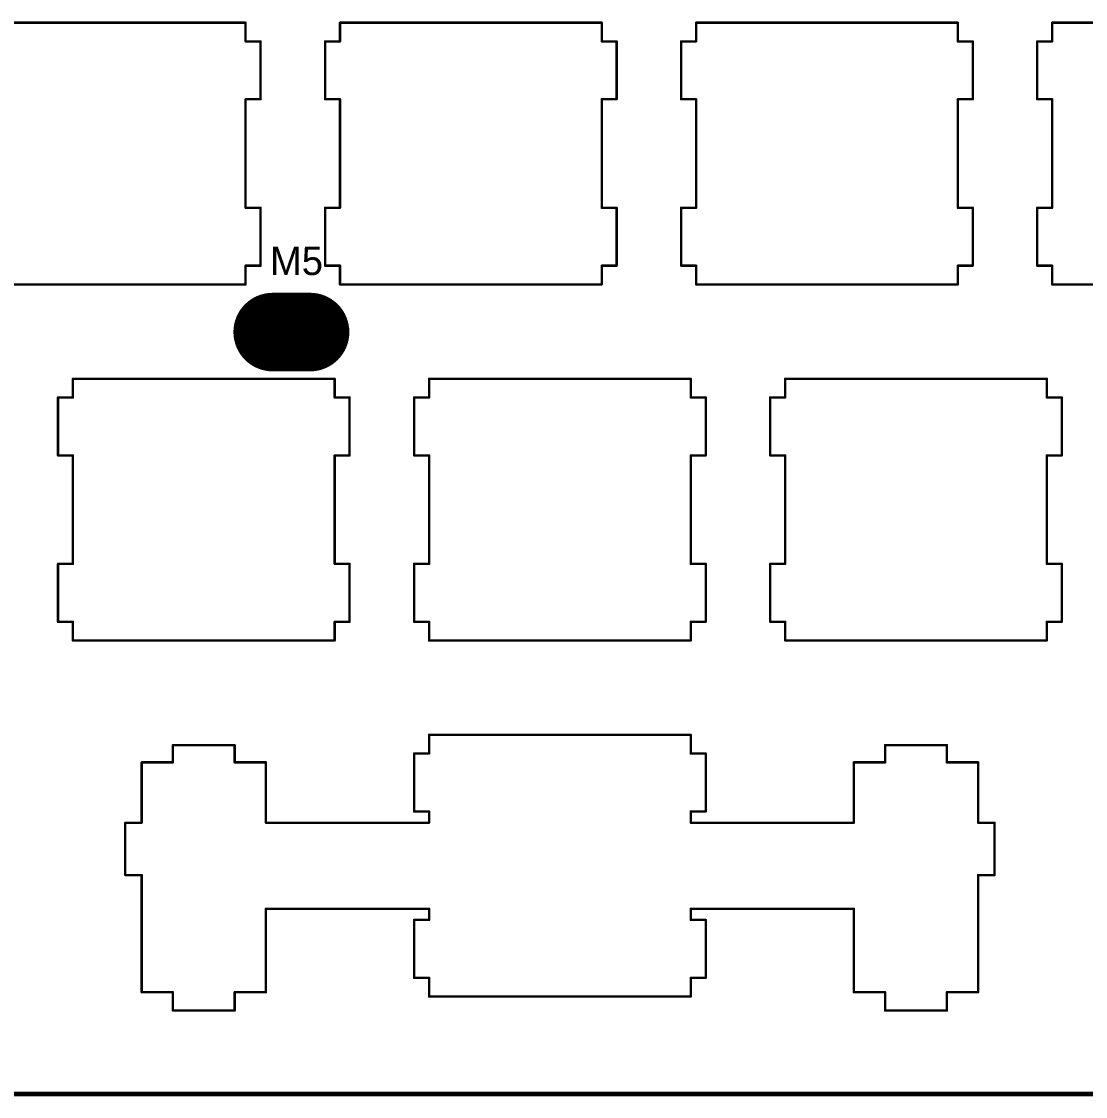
# Model space of a CAD drawing. Extents: x 43 to 335, y 43 to 163.
# Drawn here: x 179.4 to 236.3, y 43.2 to 100.7 of the extents above; entities that cross this region are included whole.
import ezdxf

# ---------------------------------------------------------------- set-up
doc = ezdxf.new("R2010")
doc.units = 0
doc.layers.get('0').update_dxf_attribs({"linetype": 'CONTINUOUS'})
for name, color, linetype in [('BOTTOMLAYER', 5, 'CONTINUOUS'), ('BOTTOMSOLDER', 6, 'CONTINUOUS'), ('MECHANICAL2', 216, 'CONTINUOUS'), ('MULTILAYER', 9, 'CONTINUOUS'), ('PADHOLELAYER', 156, 'CONTINUOUS'), ('TOPLAYER', 1, 'CONTINUOUS'), ('TOPOVERLAY', 2, 'CONTINUOUS'), ('TOPSOLDER', 216, 'CONTINUOUS')]:
    doc.layers.add(name, color=color, linetype=linetype)

# ---------------------------------------------------------------- blocks, each defined once
blk = doc.blocks.new('M2______4')
at = {"layer": 'BOTTOMLAYER', "const_width": 4}
blk.add_lwpolyline([(1, 0), (-1, 0)], dxfattribs=at)
at = {"layer": 'BOTTOMLAYER', "const_width": 2}
for points in [[(-2, 0, 1), (0, 0, 1)], [(0, 0, 1), (2, 0, 1)]]:
    blk.add_lwpolyline(points, format="xyb", close=True, dxfattribs=at)
at = {"layer": 'BOTTOMSOLDER', "const_width": 4.203}
blk.add_lwpolyline([(1, 0), (-1, 0)], dxfattribs=at)
at = {"layer": 'BOTTOMSOLDER', "const_width": 2.102}
for points in [[(-2.051, 0, 1), (0.051, 0, 1)], [(-0.051, 0, 1), (2.051, 0, 1)]]:
    blk.add_lwpolyline(points, format="xyb", close=True, dxfattribs=at)
at = {"layer": 'MULTILAYER', "const_width": 4}
blk.add_lwpolyline([(1, 0), (-1, 0)], dxfattribs=at)
at = {"layer": 'MULTILAYER', "const_width": 2}
for points in [[(-2, 0, 1), (0, 0, 1)], [(0, 0, 1), (2, 0, 1)]]:
    blk.add_lwpolyline(points, format="xyb", close=True, dxfattribs=at)
at = {"layer": 'PADHOLELAYER', "const_width": 1}
blk.add_lwpolyline([(-0.5, 0, 1), (0.5, 0, 1)], format="xyb", close=True, dxfattribs=at)
at = {"layer": 'TOPLAYER', "const_width": 4}
blk.add_lwpolyline([(1, 0), (-1, 0)], dxfattribs=at)
at = {"layer": 'TOPLAYER', "const_width": 2}
for points in [[(-2, 0, 1), (0, 0, 1)], [(0, 0, 1), (2, 0, 1)]]:
    blk.add_lwpolyline(points, format="xyb", close=True, dxfattribs=at)
at = {"layer": 'TOPSOLDER', "const_width": 4.203}
blk.add_lwpolyline([(1, 0), (-1, 0)], dxfattribs=at)
at = {"layer": 'TOPSOLDER', "const_width": 2.102}
for points in [[(-2.051, 0, 1), (0.051, 0, 1)], [(-0.051, 0, 1), (2.051, 0, 1)]]:
    blk.add_lwpolyline(points, format="xyb", close=True, dxfattribs=at)

msp = doc.modelspace()

# ---------------------------------------------------------------- linework, layer by layer
at = {"layer": 'MECHANICAL2'}
for points, const_width in [([(177.353, 100.625), (191.354, 100.625)], 0.127), ([(191.354, 99.626), (191.354, 100.625)], 0.127), ([(196.403, 99.626), (196.403, 100.625)], 0.127), ([(196.403, 100.625), (210.404, 100.625)], 0.127), ([(210.404, 99.626), (210.404, 100.625)], 0.127), ([(215.453, 99.626), (215.453, 100.625)], 0.127), ([(215.453, 100.625), (229.454, 100.625)], 0.127), ([(229.454, 99.626), (229.454, 100.625)], 0.127), ([(234.503, 99.626), (234.503, 100.625)], 0.127), ([(234.503, 100.625), (248.504, 100.625)], 0.127), ([(191.354, 99.626), (192.153, 99.626)], 0.127), ([(192.153, 96.527), (192.153, 99.626)], 0.127), ([(195.604, 99.626), (196.403, 99.626)], 0.127), ([(195.604, 96.527), (195.604, 99.626)], 0.127), ([(210.404, 99.626), (211.203, 99.626)], 0.127), ([(211.203, 96.527), (211.203, 99.626)], 0.127), ([(214.654, 99.626), (215.453, 99.626)], 0.127), ([(214.654, 96.527), (214.654, 99.626)], 0.127), ([(229.454, 99.626), (230.253, 99.626)], 0.127), ([(230.253, 96.527), (230.253, 99.626)], 0.127), ([(233.704, 99.626), (234.503, 99.626)], 0.127), ([(233.704, 96.527), (233.704, 99.626)], 0.127), ([(191.354, 90.725), (191.354, 96.527)], 0.127), ([(191.354, 96.527), (192.153, 96.527)], 0.127), ([(195.604, 96.527), (196.403, 96.527)], 0.127), ([(196.403, 90.725), (196.403, 96.527)], 0.127), ([(210.404, 90.725), (210.404, 96.527)], 0.127), ([(210.404, 96.527), (211.203, 96.527)], 0.127), ([(214.654, 96.527), (215.453, 96.527)], 0.127), ([(215.453, 90.725), (215.453, 96.527)], 0.127), ([(229.454, 90.725), (229.454, 96.527)], 0.127), ([(229.454, 96.527), (230.253, 96.527)], 0.127), ([(233.704, 96.527), (234.503, 96.527)], 0.127), ([(234.503, 90.725), (234.503, 96.527)], 0.127), ([(191.354, 90.725), (192.153, 90.725)], 0.127), ([(192.153, 87.626), (192.153, 90.725)], 0.127), ([(195.604, 90.725), (196.403, 90.725)], 0.127), ([(195.604, 87.626), (195.604, 90.725)], 0.127), ([(210.404, 90.725), (211.203, 90.725)], 0.127), ([(211.203, 87.626), (211.203, 90.725)], 0.127), ([(214.654, 90.725), (215.453, 90.725)], 0.127), ([(214.654, 87.626), (214.654, 90.725)], 0.127), ([(229.454, 90.725), (230.253, 90.725)], 0.127), ([(230.253, 87.626), (230.253, 90.725)], 0.127), ([(233.704, 90.725), (234.503, 90.725)], 0.127), ([(233.704, 87.626), (233.704, 90.725)], 0.127), ([(191.354, 86.626), (191.354, 87.626)], 0.127), ([(191.354, 87.626), (192.153, 87.626)], 0.127), ([(195.604, 87.626), (196.403, 87.626)], 0.127), ([(196.403, 86.626), (196.403, 87.626)], 0.127), ([(210.404, 86.626), (210.404, 87.626)], 0.127), ([(210.404, 87.626), (211.203, 87.626)], 0.127), ([(214.654, 87.626), (215.453, 87.626)], 0.127), ([(215.453, 86.626), (215.453, 87.626)], 0.127), ([(229.454, 86.626), (229.454, 87.626)], 0.127), ([(229.454, 87.626), (230.253, 87.626)], 0.127), ([(233.704, 87.626), (234.503, 87.626)], 0.127), ([(234.503, 86.626), (234.503, 87.626)], 0.127), ([(177.353, 86.626), (191.354, 86.626)], 0.127), ([(196.403, 86.626), (210.404, 86.626)], 0.127), ([(215.453, 86.626), (229.454, 86.626)], 0.127), ([(234.503, 86.626), (248.504, 86.626)], 0.127), ([(182.117, 80.576), (182.117, 81.575)], 0.127), ([(182.117, 81.575), (196.117, 81.575)], 0.127), ([(196.117, 80.576), (196.117, 81.575)], 0.127), ([(201.167, 80.576), (201.167, 81.575)], 0.127), ([(201.167, 81.575), (215.167, 81.575)], 0.127), ([(215.167, 80.576), (215.167, 81.575)], 0.127), ([(220.217, 80.576), (220.217, 81.575)], 0.127), ([(220.217, 81.575), (234.217, 81.575)], 0.127), ([(234.217, 80.576), (234.217, 81.575)], 0.127), ([(181.316, 80.576), (182.117, 80.576)], 0.127), ([(181.316, 77.477), (181.316, 80.576)], 0.127), ([(196.117, 80.576), (196.917, 80.576)], 0.127), ([(196.917, 77.477), (196.917, 80.576)], 0.127), ([(200.366, 80.576), (201.167, 80.576)], 0.127), ([(200.366, 77.477), (200.366, 80.576)], 0.127), ([(215.167, 80.576), (215.967, 80.576)], 0.127), ([(215.967, 77.477), (215.967, 80.576)], 0.127), ([(219.416, 80.576), (220.217, 80.576)], 0.127), ([(219.416, 77.477), (219.416, 80.576)], 0.127), ([(234.217, 80.576), (235.017, 80.576)], 0.127), ([(235.017, 77.477), (235.017, 80.576)], 0.127), ([(181.316, 77.477), (182.117, 77.477)], 0.127), ([(182.117, 71.675), (182.117, 77.477)], 0.127), ([(196.117, 71.675), (196.117, 77.477)], 0.127), ([(196.117, 77.477), (196.917, 77.477)], 0.127), ([(200.366, 77.477), (201.167, 77.477)], 0.127), ([(201.167, 71.675), (201.167, 77.477)], 0.127), ([(215.167, 71.675), (215.167, 77.477)], 0.127), ([(215.167, 77.477), (215.967, 77.477)], 0.127), ([(219.416, 77.477), (220.217, 77.477)], 0.127), ([(220.217, 71.675), (220.217, 77.477)], 0.127), ([(234.217, 71.675), (234.217, 77.477)], 0.127), ([(234.217, 77.477), (235.017, 77.477)], 0.127), ([(181.316, 71.675), (182.117, 71.675)], 0.127), ([(181.316, 68.576), (181.316, 71.675)], 0.127), ([(196.117, 71.675), (196.917, 71.675)], 0.127), ([(196.917, 68.576), (196.917, 71.675)], 0.127), ([(200.366, 71.675), (201.167, 71.675)], 0.127), ([(200.366, 68.576), (200.366, 71.675)], 0.127), ([(215.167, 71.675), (215.967, 71.675)], 0.127), ([(215.967, 68.576), (215.967, 71.675)], 0.127), ([(219.416, 71.675), (220.217, 71.675)], 0.127), ([(219.416, 68.576), (219.416, 71.675)], 0.127), ([(234.217, 71.675), (235.017, 71.675)], 0.127), ([(235.017, 68.576), (235.017, 71.675)], 0.127), ([(181.316, 68.576), (182.117, 68.576)], 0.127), ([(182.117, 67.576), (182.117, 68.576)], 0.127), ([(196.117, 67.576), (196.117, 68.576)], 0.127), ([(196.117, 68.576), (196.917, 68.576)], 0.127), ([(200.366, 68.576), (201.167, 68.576)], 0.127), ([(201.167, 67.576), (201.167, 68.576)], 0.127), ([(215.167, 67.576), (215.167, 68.576)], 0.127), ([(215.167, 68.576), (215.967, 68.576)], 0.127), ([(219.416, 68.576), (220.217, 68.576)], 0.127), ([(220.217, 67.576), (220.217, 68.576)], 0.127), ([(234.217, 67.576), (234.217, 68.576)], 0.127), ([(234.217, 68.576), (235.017, 68.576)], 0.127), ([(182.117, 67.576), (196.117, 67.576)], 0.127), ([(201.167, 67.576), (215.167, 67.576)], 0.127), ([(220.217, 67.576), (234.217, 67.576)], 0.127), ([(201.167, 61.526), (201.167, 62.526)], 0.127), ([(201.167, 62.526), (215.167, 62.526)], 0.127), ([(215.167, 61.526), (215.167, 62.526)], 0.127), ([(187.467, 61.977), (190.767, 61.977)], 0.127), ([(187.467, 61.056), (187.467, 61.977)], 0.127), ([(190.767, 61.056), (190.767, 61.977)], 0.127), ([(200.366, 61.526), (201.167, 61.526)], 0.127), ([(200.366, 58.427), (200.366, 61.526)], 0.127), ([(215.167, 61.526), (215.967, 61.526)], 0.127), ([(215.967, 58.427), (215.967, 61.526)], 0.127), ([(225.567, 61.977), (228.867, 61.977)], 0.127), ([(225.567, 61.056), (225.567, 61.977)], 0.127), ([(228.867, 61.056), (228.867, 61.977)], 0.127), ([(185.793, 61.056), (187.467, 61.056)], 0.127), ([(185.793, 57.826), (185.793, 61.056)], 0.127), ([(190.767, 61.056), (192.441, 61.056)], 0.127), ([(192.441, 57.826), (192.441, 61.056)], 0.127), ([(223.893, 61.056), (225.567, 61.056)], 0.127), ([(223.893, 57.826), (223.893, 61.056)], 0.127), ([(228.867, 61.056), (230.541, 61.056)], 0.127), ([(230.541, 57.826), (230.541, 61.056)], 0.127), ([(200.366, 58.427), (201.167, 58.427)], 0.127), ([(201.167, 57.826), (201.167, 58.427)], 0.127), ([(215.167, 57.826), (215.167, 58.427)], 0.127), ([(215.167, 58.427), (215.967, 58.427)], 0.127), ([(184.917, 57.826), (185.793, 57.826)], 0.127), ([(184.917, 55.027), (184.917, 57.826)], 0.127), ([(192.441, 57.826), (201.167, 57.826)], 0.127), ([(215.167, 57.826), (223.893, 57.826)], 0.127), ([(230.541, 57.826), (231.417, 57.826)], 0.127), ([(231.417, 55.027), (231.417, 57.826)], 0.127), ([(184.917, 55.027), (185.793, 55.027)], 0.127), ([(185.793, 48.757), (185.793, 55.027)], 0.127), ([(230.541, 48.757), (230.541, 55.027)], 0.127), ([(230.541, 55.027), (231.417, 55.027)], 0.127), ([(192.441, 48.757), (192.441, 53.226)], 0.127), ([(192.441, 53.226), (201.167, 53.226)], 0.127), ([(201.167, 52.625), (201.167, 53.226)], 0.127), ([(215.167, 52.625), (215.167, 53.226)], 0.127), ([(215.167, 53.226), (223.893, 53.226)], 0.127), ([(223.893, 48.757), (223.893, 53.226)], 0.127), ([(200.366, 52.625), (201.167, 52.625)], 0.127), ([(200.366, 49.526), (200.366, 52.625)], 0.127), ([(215.167, 52.625), (215.967, 52.625)], 0.127), ([(215.967, 49.526), (215.967, 52.625)], 0.127), ([(200.366, 49.526), (201.167, 49.526)], 0.127), ([(201.167, 48.527), (201.167, 49.526)], 0.127), ([(215.167, 48.527), (215.167, 49.526)], 0.127), ([(215.167, 49.526), (215.967, 49.526)], 0.127), ([(185.793, 48.757), (187.467, 48.757)], 0.127), ([(187.467, 47.776), (187.467, 48.757)], 0.127), ([(190.767, 47.776), (190.767, 48.757)], 0.127), ([(190.767, 48.757), (192.441, 48.757)], 0.127), ([(201.167, 48.527), (215.167, 48.527)], 0.127), ([(223.893, 48.757), (225.567, 48.757)], 0.127), ([(225.567, 47.776), (225.567, 48.757)], 0.127), ([(228.867, 47.776), (228.867, 48.757)], 0.127), ([(228.867, 48.757), (230.541, 48.757)], 0.127), ([(187.467, 47.776), (190.767, 47.776)], 0.127), ([(225.567, 47.776), (228.867, 47.776)], 0.127), ([(43.688, 43.307), (334.391, 43.307)], 0.254)]:
    msp.add_lwpolyline(points, dxfattribs=dict(at, const_width=const_width))
at = {"layer": 'MECHANICAL2', "const_width": 0.0635}
for points in [[(191.322, 100.625, 1), (191.386, 100.625, 1)], [(191.322, 100.625, 1), (191.386, 100.625, 1)], [(196.371, 100.625, 1), (196.435, 100.625, 1)], [(196.371, 100.625, 1), (196.435, 100.625, 1)], [(210.372, 100.625, 1), (210.436, 100.625, 1)], [(210.372, 100.625, 1), (210.436, 100.625, 1)], [(215.421, 100.625, 1), (215.485, 100.625, 1)], [(215.421, 100.625, 1), (215.485, 100.625, 1)], [(229.422, 100.625, 1), (229.486, 100.625, 1)], [(229.422, 100.625, 1), (229.486, 100.625, 1)], [(234.471, 100.625, 1), (234.535, 100.625, 1)], [(234.471, 100.625, 1), (234.535, 100.625, 1)], [(191.322, 99.626, 1), (191.386, 99.626, 1)], [(191.322, 99.626, 1), (191.386, 99.626, 1)], [(192.121, 99.626, 1), (192.185, 99.626, 1)], [(192.121, 99.626, 1), (192.185, 99.626, 1)], [(195.572, 99.626, 1), (195.636, 99.626, 1)], [(195.572, 99.626, 1), (195.636, 99.626, 1)], [(196.371, 99.626, 1), (196.435, 99.626, 1)], [(196.371, 99.626, 1), (196.435, 99.626, 1)], [(210.372, 99.626, 1), (210.436, 99.626, 1)], [(210.372, 99.626, 1), (210.436, 99.626, 1)], [(211.171, 99.626, 1), (211.235, 99.626, 1)], [(211.171, 99.626, 1), (211.235, 99.626, 1)], [(214.622, 99.626, 1), (214.686, 99.626, 1)], [(214.622, 99.626, 1), (214.686, 99.626, 1)], [(215.421, 99.626, 1), (215.485, 99.626, 1)], [(215.421, 99.626, 1), (215.485, 99.626, 1)], [(229.422, 99.626, 1), (229.486, 99.626, 1)], [(229.422, 99.626, 1), (229.486, 99.626, 1)], [(230.221, 99.626, 1), (230.285, 99.626, 1)], [(230.221, 99.626, 1), (230.285, 99.626, 1)], [(233.672, 99.626, 1), (233.736, 99.626, 1)], [(233.672, 99.626, 1), (233.736, 99.626, 1)], [(234.471, 99.626, 1), (234.535, 99.626, 1)], [(234.471, 99.626, 1), (234.535, 99.626, 1)], [(191.322, 96.527, 1), (191.386, 96.527, 1)], [(191.322, 96.527, 1), (191.386, 96.527, 1)], [(192.121, 96.527, 1), (192.185, 96.527, 1)], [(192.121, 96.527, 1), (192.185, 96.527, 1)], [(195.572, 96.527, 1), (195.636, 96.527, 1)], [(195.572, 96.527, 1), (195.636, 96.527, 1)], [(196.371, 96.527, 1), (196.435, 96.527, 1)], [(196.371, 96.527, 1), (196.435, 96.527, 1)], [(210.372, 96.527, 1), (210.436, 96.527, 1)], [(210.372, 96.527, 1), (210.436, 96.527, 1)], [(211.171, 96.527, 1), (211.235, 96.527, 1)], [(211.171, 96.527, 1), (211.235, 96.527, 1)], [(214.622, 96.527, 1), (214.686, 96.527, 1)], [(214.622, 96.527, 1), (214.686, 96.527, 1)], [(215.421, 96.527, 1), (215.485, 96.527, 1)], [(215.421, 96.527, 1), (215.485, 96.527, 1)], [(229.422, 96.527, 1), (229.486, 96.527, 1)], [(229.422, 96.527, 1), (229.486, 96.527, 1)], [(230.221, 96.527, 1), (230.285, 96.527, 1)], [(230.221, 96.527, 1), (230.285, 96.527, 1)], [(233.672, 96.527, 1), (233.736, 96.527, 1)], [(233.672, 96.527, 1), (233.736, 96.527, 1)], [(234.471, 96.527, 1), (234.535, 96.527, 1)], [(234.471, 96.527, 1), (234.535, 96.527, 1)], [(191.322, 90.725, 1), (191.386, 90.725, 1)], [(191.322, 90.725, 1), (191.386, 90.725, 1)], [(192.121, 90.725, 1), (192.185, 90.725, 1)], [(192.121, 90.725, 1), (192.185, 90.725, 1)], [(195.572, 90.725, 1), (195.636, 90.725, 1)], [(195.572, 90.725, 1), (195.636, 90.725, 1)], [(196.371, 90.725, 1), (196.435, 90.725, 1)], [(196.371, 90.725, 1), (196.435, 90.725, 1)], [(210.372, 90.725, 1), (210.436, 90.725, 1)], [(210.372, 90.725, 1), (210.436, 90.725, 1)], [(211.171, 90.725, 1), (211.235, 90.725, 1)], [(211.171, 90.725, 1), (211.235, 90.725, 1)], [(214.622, 90.725, 1), (214.686, 90.725, 1)], [(214.622, 90.725, 1), (214.686, 90.725, 1)], [(215.421, 90.725, 1), (215.485, 90.725, 1)], [(215.421, 90.725, 1), (215.485, 90.725, 1)], [(229.422, 90.725, 1), (229.486, 90.725, 1)], [(229.422, 90.725, 1), (229.486, 90.725, 1)], [(230.221, 90.725, 1), (230.285, 90.725, 1)], [(230.221, 90.725, 1), (230.285, 90.725, 1)], [(233.672, 90.725, 1), (233.736, 90.725, 1)], [(233.672, 90.725, 1), (233.736, 90.725, 1)], [(234.471, 90.725, 1), (234.535, 90.725, 1)], [(234.471, 90.725, 1), (234.535, 90.725, 1)], [(191.322, 87.626, 1), (191.386, 87.626, 1)], [(191.322, 87.626, 1), (191.386, 87.626, 1)], [(192.121, 87.626, 1), (192.185, 87.626, 1)], [(192.121, 87.626, 1), (192.185, 87.626, 1)], [(195.572, 87.626, 1), (195.636, 87.626, 1)], [(195.572, 87.626, 1), (195.636, 87.626, 1)], [(196.371, 87.626, 1), (196.435, 87.626, 1)], [(196.371, 87.626, 1), (196.435, 87.626, 1)], [(210.372, 87.626, 1), (210.436, 87.626, 1)], [(210.372, 87.626, 1), (210.436, 87.626, 1)], [(211.171, 87.626, 1), (211.235, 87.626, 1)], [(211.171, 87.626, 1), (211.235, 87.626, 1)], [(214.622, 87.626, 1), (214.686, 87.626, 1)], [(214.622, 87.626, 1), (214.686, 87.626, 1)], [(215.421, 87.626, 1), (215.485, 87.626, 1)], [(215.421, 87.626, 1), (215.485, 87.626, 1)], [(229.422, 87.626, 1), (229.486, 87.626, 1)], [(229.422, 87.626, 1), (229.486, 87.626, 1)], [(230.221, 87.626, 1), (230.285, 87.626, 1)], [(230.221, 87.626, 1), (230.285, 87.626, 1)], [(233.672, 87.626, 1), (233.736, 87.626, 1)], [(233.672, 87.626, 1), (233.736, 87.626, 1)], [(234.471, 87.626, 1), (234.535, 87.626, 1)], [(234.471, 87.626, 1), (234.535, 87.626, 1)], [(191.322, 86.626, 1), (191.386, 86.626, 1)], [(191.322, 86.626, 1), (191.386, 86.626, 1)], [(196.371, 86.626, 1), (196.435, 86.626, 1)], [(196.371, 86.626, 1), (196.435, 86.626, 1)], [(210.372, 86.626, 1), (210.436, 86.626, 1)], [(210.372, 86.626, 1), (210.436, 86.626, 1)], [(215.421, 86.626, 1), (215.485, 86.626, 1)], [(215.421, 86.626, 1), (215.485, 86.626, 1)], [(229.422, 86.626, 1), (229.486, 86.626, 1)], [(229.422, 86.626, 1), (229.486, 86.626, 1)], [(234.471, 86.626, 1), (234.535, 86.626, 1)], [(234.471, 86.626, 1), (234.535, 86.626, 1)], [(182.085, 81.575, 1), (182.149, 81.575, 1)], [(182.085, 81.575, 1), (182.149, 81.575, 1)], [(196.085, 81.575, 1), (196.149, 81.575, 1)], [(196.085, 81.575, 1), (196.149, 81.575, 1)], [(201.135, 81.575, 1), (201.199, 81.575, 1)], [(201.135, 81.575, 1), (201.199, 81.575, 1)], [(215.135, 81.575, 1), (215.199, 81.575, 1)], [(215.135, 81.575, 1), (215.199, 81.575, 1)], [(220.185, 81.575, 1), (220.249, 81.575, 1)], [(220.185, 81.575, 1), (220.249, 81.575, 1)], [(234.185, 81.575, 1), (234.249, 81.575, 1)], [(234.185, 81.575, 1), (234.249, 81.575, 1)], [(181.284, 80.576, 1), (181.348, 80.576, 1)], [(181.284, 80.576, 1), (181.348, 80.576, 1)], [(182.085, 80.576, 1), (182.149, 80.576, 1)], [(182.085, 80.576, 1), (182.149, 80.576, 1)], [(196.085, 80.576, 1), (196.149, 80.576, 1)], [(196.085, 80.576, 1), (196.149, 80.576, 1)], [(196.885, 80.576, 1), (196.949, 80.576, 1)], [(196.885, 80.576, 1), (196.949, 80.576, 1)], [(200.334, 80.576, 1), (200.398, 80.576, 1)], [(200.334, 80.576, 1), (200.398, 80.576, 1)], [(201.135, 80.576, 1), (201.199, 80.576, 1)], [(201.135, 80.576, 1), (201.199, 80.576, 1)], [(215.135, 80.576, 1), (215.199, 80.576, 1)], [(215.135, 80.576, 1), (215.199, 80.576, 1)], [(215.935, 80.576, 1), (215.999, 80.576, 1)], [(215.935, 80.576, 1), (215.999, 80.576, 1)], [(219.384, 80.576, 1), (219.448, 80.576, 1)], [(219.384, 80.576, 1), (219.448, 80.576, 1)], [(220.185, 80.576, 1), (220.249, 80.576, 1)], [(220.185, 80.576, 1), (220.249, 80.576, 1)], [(234.185, 80.576, 1), (234.249, 80.576, 1)], [(234.185, 80.576, 1), (234.249, 80.576, 1)], [(234.985, 80.576, 1), (235.049, 80.576, 1)], [(234.985, 80.576, 1), (235.049, 80.576, 1)], [(181.284, 77.477, 1), (181.348, 77.477, 1)], [(181.284, 77.477, 1), (181.348, 77.477, 1)], [(182.085, 77.477, 1), (182.149, 77.477, 1)], [(182.085, 77.477, 1), (182.149, 77.477, 1)], [(196.085, 77.477, 1), (196.149, 77.477, 1)], [(196.085, 77.477, 1), (196.149, 77.477, 1)], [(196.885, 77.477, 1), (196.949, 77.477, 1)], [(196.885, 77.477, 1), (196.949, 77.477, 1)], [(200.334, 77.477, 1), (200.398, 77.477, 1)], [(200.334, 77.477, 1), (200.398, 77.477, 1)], [(201.135, 77.477, 1), (201.199, 77.477, 1)], [(201.135, 77.477, 1), (201.199, 77.477, 1)], [(215.135, 77.477, 1), (215.199, 77.477, 1)], [(215.135, 77.477, 1), (215.199, 77.477, 1)], [(215.935, 77.477, 1), (215.999, 77.477, 1)], [(215.935, 77.477, 1), (215.999, 77.477, 1)], [(219.384, 77.477, 1), (219.448, 77.477, 1)], [(219.384, 77.477, 1), (219.448, 77.477, 1)], [(220.185, 77.477, 1), (220.249, 77.477, 1)], [(220.185, 77.477, 1), (220.249, 77.477, 1)], [(234.185, 77.477, 1), (234.249, 77.477, 1)], [(234.185, 77.477, 1), (234.249, 77.477, 1)], [(234.985, 77.477, 1), (235.049, 77.477, 1)], [(234.985, 77.477, 1), (235.049, 77.477, 1)], [(181.284, 71.675, 1), (181.348, 71.675, 1)], [(181.284, 71.675, 1), (181.348, 71.675, 1)], [(182.085, 71.675, 1), (182.149, 71.675, 1)], [(182.085, 71.675, 1), (182.149, 71.675, 1)], [(196.085, 71.675, 1), (196.149, 71.675, 1)], [(196.085, 71.675, 1), (196.149, 71.675, 1)], [(196.885, 71.675, 1), (196.949, 71.675, 1)], [(196.885, 71.675, 1), (196.949, 71.675, 1)], [(200.334, 71.675, 1), (200.398, 71.675, 1)], [(200.334, 71.675, 1), (200.398, 71.675, 1)], [(201.135, 71.675, 1), (201.199, 71.675, 1)], [(201.135, 71.675, 1), (201.199, 71.675, 1)], [(215.135, 71.675, 1), (215.199, 71.675, 1)], [(215.135, 71.675, 1), (215.199, 71.675, 1)], [(215.935, 71.675, 1), (215.999, 71.675, 1)], [(215.935, 71.675, 1), (215.999, 71.675, 1)], [(219.384, 71.675, 1), (219.448, 71.675, 1)], [(219.384, 71.675, 1), (219.448, 71.675, 1)], [(220.185, 71.675, 1), (220.249, 71.675, 1)], [(220.185, 71.675, 1), (220.249, 71.675, 1)], [(234.185, 71.675, 1), (234.249, 71.675, 1)], [(234.185, 71.675, 1), (234.249, 71.675, 1)], [(234.985, 71.675, 1), (235.049, 71.675, 1)], [(234.985, 71.675, 1), (235.049, 71.675, 1)], [(181.284, 68.576, 1), (181.348, 68.576, 1)], [(181.284, 68.576, 1), (181.348, 68.576, 1)], [(182.085, 68.576, 1), (182.149, 68.576, 1)], [(182.085, 68.576, 1), (182.149, 68.576, 1)], [(196.085, 68.576, 1), (196.149, 68.576, 1)], [(196.085, 68.576, 1), (196.149, 68.576, 1)], [(196.885, 68.576, 1), (196.949, 68.576, 1)], [(196.885, 68.576, 1), (196.949, 68.576, 1)], [(200.334, 68.576, 1), (200.398, 68.576, 1)], [(200.334, 68.576, 1), (200.398, 68.576, 1)], [(201.135, 68.576, 1), (201.199, 68.576, 1)], [(201.135, 68.576, 1), (201.199, 68.576, 1)], [(215.135, 68.576, 1), (215.199, 68.576, 1)], [(215.135, 68.576, 1), (215.199, 68.576, 1)], [(215.935, 68.576, 1), (215.999, 68.576, 1)], [(215.935, 68.576, 1), (215.999, 68.576, 1)], [(219.384, 68.576, 1), (219.448, 68.576, 1)], [(219.384, 68.576, 1), (219.448, 68.576, 1)], [(220.185, 68.576, 1), (220.249, 68.576, 1)], [(220.185, 68.576, 1), (220.249, 68.576, 1)], [(234.185, 68.576, 1), (234.249, 68.576, 1)], [(234.185, 68.576, 1), (234.249, 68.576, 1)], [(234.985, 68.576, 1), (235.049, 68.576, 1)], [(234.985, 68.576, 1), (235.049, 68.576, 1)], [(182.085, 67.576, 1), (182.149, 67.576, 1)], [(182.085, 67.576, 1), (182.149, 67.576, 1)], [(196.085, 67.576, 1), (196.149, 67.576, 1)], [(196.085, 67.576, 1), (196.149, 67.576, 1)], [(201.135, 67.576, 1), (201.199, 67.576, 1)], [(201.135, 67.576, 1), (201.199, 67.576, 1)], [(215.135, 67.576, 1), (215.199, 67.576, 1)], [(215.135, 67.576, 1), (215.199, 67.576, 1)], [(220.185, 67.576, 1), (220.249, 67.576, 1)], [(220.185, 67.576, 1), (220.249, 67.576, 1)], [(234.185, 67.576, 1), (234.249, 67.576, 1)], [(234.185, 67.576, 1), (234.249, 67.576, 1)], [(201.135, 62.526, 1), (201.199, 62.526, 1)], [(201.135, 62.526, 1), (201.199, 62.526, 1)], [(215.135, 62.526, 1), (215.199, 62.526, 1)], [(215.135, 62.526, 1), (215.199, 62.526, 1)], [(187.435, 61.977, 1), (187.499, 61.977, 1)], [(187.435, 61.977, 1), (187.499, 61.977, 1)], [(190.735, 61.977, 1), (190.799, 61.977, 1)], [(190.735, 61.977, 1), (190.799, 61.977, 1)], [(200.334, 61.526, 1), (200.398, 61.526, 1)], [(200.334, 61.526, 1), (200.398, 61.526, 1)], [(201.135, 61.526, 1), (201.199, 61.526, 1)], [(201.135, 61.526, 1), (201.199, 61.526, 1)], [(215.135, 61.526, 1), (215.199, 61.526, 1)], [(215.135, 61.526, 1), (215.199, 61.526, 1)], [(215.935, 61.526, 1), (215.999, 61.526, 1)], [(215.935, 61.526, 1), (215.999, 61.526, 1)], [(225.535, 61.977, 1), (225.599, 61.977, 1)], [(225.535, 61.977, 1), (225.599, 61.977, 1)], [(228.835, 61.977, 1), (228.899, 61.977, 1)], [(228.835, 61.977, 1), (228.899, 61.977, 1)], [(185.761, 61.056, 1), (185.825, 61.056, 1)], [(185.761, 61.056, 1), (185.825, 61.056, 1)], [(187.435, 61.056, 1), (187.499, 61.056, 1)], [(187.435, 61.056, 1), (187.499, 61.056, 1)], [(190.735, 61.056, 1), (190.799, 61.056, 1)], [(190.735, 61.056, 1), (190.799, 61.056, 1)], [(192.409, 61.056, 1), (192.473, 61.056, 1)], [(192.409, 61.056, 1), (192.473, 61.056, 1)], [(223.861, 61.056, 1), (223.925, 61.056, 1)], [(223.861, 61.056, 1), (223.925, 61.056, 1)], [(225.535, 61.056, 1), (225.599, 61.056, 1)], [(225.535, 61.056, 1), (225.599, 61.056, 1)], [(228.835, 61.056, 1), (228.899, 61.056, 1)], [(228.835, 61.056, 1), (228.899, 61.056, 1)], [(230.509, 61.056, 1), (230.573, 61.056, 1)], [(230.509, 61.056, 1), (230.573, 61.056, 1)], [(200.334, 58.427, 1), (200.398, 58.427, 1)], [(200.334, 58.427, 1), (200.398, 58.427, 1)], [(201.135, 58.427, 1), (201.199, 58.427, 1)], [(201.135, 58.427, 1), (201.199, 58.427, 1)], [(215.135, 58.427, 1), (215.199, 58.427, 1)], [(215.135, 58.427, 1), (215.199, 58.427, 1)], [(215.935, 58.427, 1), (215.999, 58.427, 1)], [(215.935, 58.427, 1), (215.999, 58.427, 1)], [(184.885, 57.826, 1), (184.949, 57.826, 1)], [(184.885, 57.826, 1), (184.949, 57.826, 1)], [(185.761, 57.826, 1), (185.825, 57.826, 1)], [(185.761, 57.826, 1), (185.825, 57.826, 1)], [(192.409, 57.826, 1), (192.473, 57.826, 1)], [(192.409, 57.826, 1), (192.473, 57.826, 1)], [(201.135, 57.826, 1), (201.199, 57.826, 1)], [(201.135, 57.826, 1), (201.199, 57.826, 1)], [(215.135, 57.826, 1), (215.199, 57.826, 1)], [(215.135, 57.826, 1), (215.199, 57.826, 1)], [(223.861, 57.826, 1), (223.925, 57.826, 1)], [(223.861, 57.826, 1), (223.925, 57.826, 1)], [(230.509, 57.826, 1), (230.573, 57.826, 1)], [(230.509, 57.826, 1), (230.573, 57.826, 1)], [(231.385, 57.826, 1), (231.449, 57.826, 1)], [(231.385, 57.826, 1), (231.449, 57.826, 1)], [(184.885, 55.027, 1), (184.949, 55.027, 1)], [(184.885, 55.027, 1), (184.949, 55.027, 1)], [(185.761, 55.027, 1), (185.825, 55.027, 1)], [(185.761, 55.027, 1), (185.825, 55.027, 1)], [(230.509, 55.027, 1), (230.573, 55.027, 1)], [(230.509, 55.027, 1), (230.573, 55.027, 1)], [(231.385, 55.027, 1), (231.449, 55.027, 1)], [(231.385, 55.027, 1), (231.449, 55.027, 1)], [(192.409, 53.226, 1), (192.473, 53.226, 1)], [(192.409, 53.226, 1), (192.473, 53.226, 1)], [(201.135, 53.226, 1), (201.199, 53.226, 1)], [(201.135, 53.226, 1), (201.199, 53.226, 1)], [(215.135, 53.226, 1), (215.199, 53.226, 1)], [(215.135, 53.226, 1), (215.199, 53.226, 1)], [(223.861, 53.226, 1), (223.925, 53.226, 1)], [(223.861, 53.226, 1), (223.925, 53.226, 1)], [(200.334, 52.625, 1), (200.398, 52.625, 1)], [(200.334, 52.625, 1), (200.398, 52.625, 1)], [(201.135, 52.625, 1), (201.199, 52.625, 1)], [(201.135, 52.625, 1), (201.199, 52.625, 1)], [(215.135, 52.625, 1), (215.199, 52.625, 1)], [(215.135, 52.625, 1), (215.199, 52.625, 1)], [(215.935, 52.625, 1), (215.999, 52.625, 1)], [(215.935, 52.625, 1), (215.999, 52.625, 1)], [(200.334, 49.526, 1), (200.398, 49.526, 1)], [(200.334, 49.526, 1), (200.398, 49.526, 1)], [(201.135, 49.526, 1), (201.199, 49.526, 1)], [(201.135, 49.526, 1), (201.199, 49.526, 1)], [(215.135, 49.526, 1), (215.199, 49.526, 1)], [(215.135, 49.526, 1), (215.199, 49.526, 1)], [(215.935, 49.526, 1), (215.999, 49.526, 1)], [(215.935, 49.526, 1), (215.999, 49.526, 1)], [(185.761, 48.757, 1), (185.825, 48.757, 1)], [(185.761, 48.757, 1), (185.825, 48.757, 1)], [(187.435, 48.757, 1), (187.499, 48.757, 1)], [(187.435, 48.757, 1), (187.499, 48.757, 1)], [(190.735, 48.757, 1), (190.799, 48.757, 1)], [(190.735, 48.757, 1), (190.799, 48.757, 1)], [(192.409, 48.757, 1), (192.473, 48.757, 1)], [(192.409, 48.757, 1), (192.473, 48.757, 1)], [(201.135, 48.527, 1), (201.199, 48.527, 1)], [(201.135, 48.527, 1), (201.199, 48.527, 1)], [(215.135, 48.527, 1), (215.199, 48.527, 1)], [(215.135, 48.527, 1), (215.199, 48.527, 1)], [(223.861, 48.757, 1), (223.925, 48.757, 1)], [(223.861, 48.757, 1), (223.925, 48.757, 1)], [(225.535, 48.757, 1), (225.599, 48.757, 1)], [(225.535, 48.757, 1), (225.599, 48.757, 1)], [(228.835, 48.757, 1), (228.899, 48.757, 1)], [(228.835, 48.757, 1), (228.899, 48.757, 1)], [(230.509, 48.757, 1), (230.573, 48.757, 1)], [(230.509, 48.757, 1), (230.573, 48.757, 1)], [(187.435, 47.776, 1), (187.499, 47.776, 1)], [(187.435, 47.776, 1), (187.499, 47.776, 1)], [(190.735, 47.776, 1), (190.799, 47.776, 1)], [(190.735, 47.776, 1), (190.799, 47.776, 1)], [(225.535, 47.776, 1), (225.599, 47.776, 1)], [(225.535, 47.776, 1), (225.599, 47.776, 1)], [(228.835, 47.776, 1), (228.899, 47.776, 1)], [(228.835, 47.776, 1), (228.899, 47.776, 1)]]:
    msp.add_lwpolyline(points, format="xyb", close=True, dxfattribs=at)

# ---------------------------------------------------------------- block references
at = {"rotation": 180}
msp.add_blockref('M2______4', (193.802, 84.074), dxfattribs=at)

# ---------------------------------------------------------------- texts
at = {"layer": 'TOPOVERLAY'}
msp.add_text('M5', height=1.524, dxfattribs=at).set_placement((192.659, 87.122))

doc.saveas('drawing.dxf')
